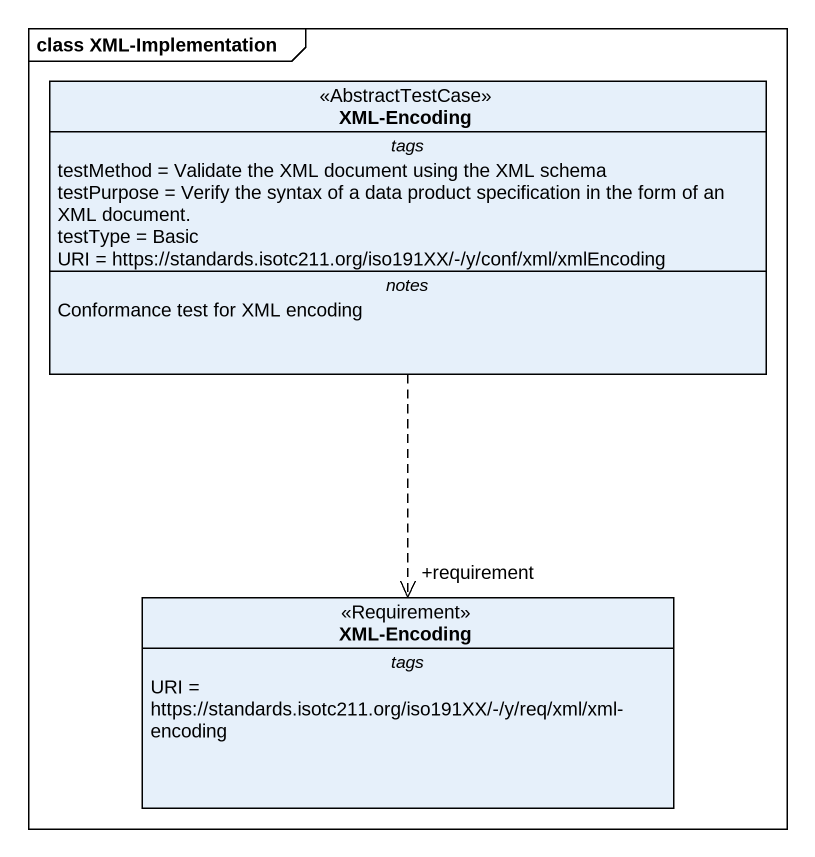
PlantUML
@startuml
mainframe class XML-Implementation
hide circle
hide empty members
class "XML-Encoding" as XML_Encoding <<AbstractTestCase>> {
  -- tags --
  testMethod = Validate the XML document using the XML schema
  testPurpose = Verify the syntax of a data product specification in the form of an XML document.
  testType = Basic
  URI = https://standards.isotc211.org/iso191XX/-/y/conf/xml/xmlEncoding
  -- notes --
  Conformance test for XML encoding
}
class "XML-Encoding" as XML_Encoding_2 <<Requirement>> {
  -- tags --
  URI = https://standards.isotc211.org/iso191XX/-/y/req/xml/xml-encoding
}
XML_Encoding ..> "+requirement" XML_Encoding_2
@enduml
